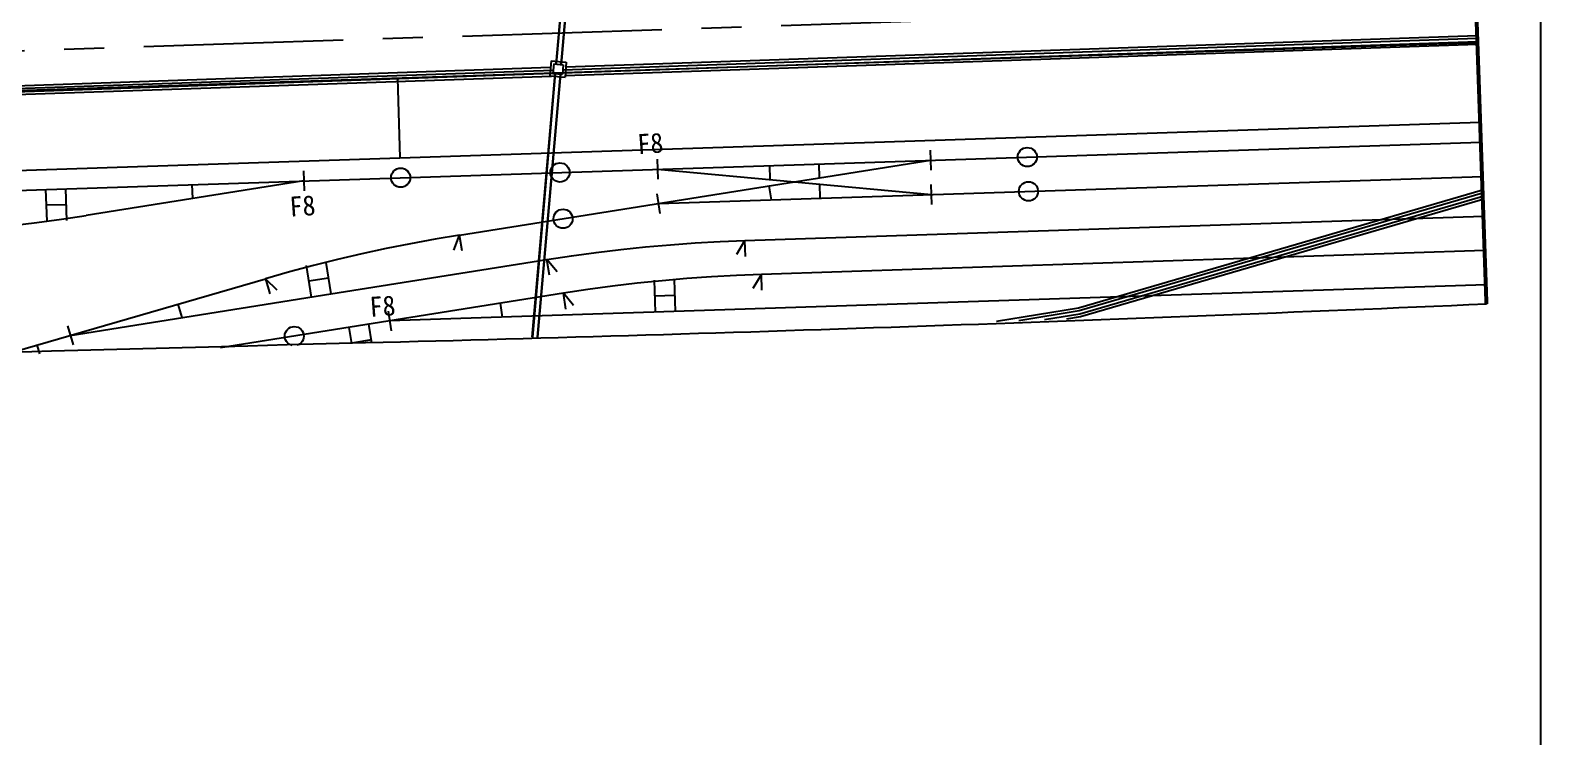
# Model space of a CAD drawing. Header units: millimetres. Extents: x 10470 to 11266, y 1103 to 1807.
# Drawn here: x 11076.4 to 11265.9, y 1363.4 to 1452 of the extents above; entities that cross this region are included whole.
import ezdxf
from ezdxf.xclip import XClip

# ---------------------------------------------------------------- set-up
doc = ezdxf.new("R2010")
doc.units = ezdxf.units.MM
doc.header["$LTSCALE"] = 10
doc.header["$MEASUREMENT"] = 0
doc.header["$XCLIPFRAME"] = 2
doc.linetypes.add('A-CENTR01', pattern=[2, 1.25, -0.25, 0.25, -0.25])
doc.linetypes.add('CENTERX2', pattern=[4, 2.5, -0.5, 0.5, -0.5])
doc.layers.add('TN-MACL', color=6, linetype='A-CENTR01')
doc.layers.add('TZ-BASE', color=253, linetype='Continuous')
doc.layers.add('TX-PAPR', color=2, linetype='Continuous', plot=False)
doc.styles.get("Standard").update_dxf_attribs({"font": 'GulimChe.ttf'})

# ---------------------------------------------------------------- blocks, each defined once
blk = doc.blocks.new('JD-FGFJ5DTHFDFHDFHDFHDFH')
at = {"layer": 'TZ-BASE'}
for p, q in [((602.2762905809213, -34.30497795785777), (601.3557405225292, -44.85512004775228)), ((602.3266326657904, -34.3032346611144), (601.4055512678169, -44.85946627217345)), ((602.9307376837241, -34.28231510083424), (602.0032804203802, -44.91161855182145)), ((602.9810797686223, -34.28057180397445), (602.0530911654932, -44.9159647761262)), ((269.5028934190632, -56.88403614750132), (716.9814394910354, -42.14961058396148)), ((581.4838094849838, -46.61123172956286), (581.812907816493, -56.60581497696694)), ((601.2514311384002, -46.05057793168817), (597.7196447480528, -86.5272993366234)), ((601.3012418835424, -46.05492415605113), (597.7694554931659, -86.53164556086995)), ((601.8989710361056, -46.10707643569913), (598.3671846457, -86.58379784040153)), ((601.948781781306, -46.1114226601203), (598.4169953909004, -86.58814406464808)), ((269.8319917505141, -66.87861939484719), (717.3274251721741, -52.14363777026301)), ((269.9142663333914, -69.37726520671276), (717.4139215924661, -54.64214456680929)), ((614.0865760806773, -56.79379576368956), (614.1688506634964, -59.29244157543872)), ((648.3331127573911, -55.66613713087281), (648.4153873402392, -58.16478294262197)), ((569.7106264624454, -58.25499235559255), (569.7929010452935, -60.75363816739991)), ((589.2894178375718, -66.31450562359532), (648.3742500502267, -56.91546003671829)), ((614.1277133733092, -58.04311866947683), (648.5157623313426, -61.21313083317364)), ((628.1601082525449, -57.58106461208081), (628.2180923998822, -59.34201971977018)), ((634.3418551695067, -57.37751409417251), (634.3998393168731, -59.13846920180367)), ((537.5325932239939, -64.56738532771124), (537.4009538913961, -60.56955202878453)), ((540.0312390358595, -64.48511074483395), (539.8995997032325, -60.48727744590724)), ((569.7517637538549, -59.50431526155444), (542.4397275260417, -63.84903562319232)), ((555.719368874561, -59.96636931895046), (555.7773530218983, -61.72732442658162)), ((628.4116819113551, -61.87511134386295), (628.1348827986512, -60.13508050981909)), ((634.4253833046823, -59.9142297829967), (634.4833674520778, -61.67518489068607)), ((648.5568996231887, -62.46245373907732), (648.4746250402532, -59.96380792732816)), ((539.965419369546, -62.4861940953997), (537.4667735576804, -62.56846867821878)), ((614.4656028777245, -63.57526748790406), (614.0728484339779, -61.10631144396029)), ((588.5739436806471, -68.18215032492299, -4.939688214022907e-09), (589.28941783763, -66.31450562359532, -4.939699316253154e-09)), ((589.6036213926272, -68.28967045876198, -4.939688214022907e-09), (589.28941783763, -66.31450562359532, -4.939699316253154e-09)), ((624.0604438651935, -68.704964559176), (625.0850568749884, -66.98735919693718)), ((625.1508765412145, -68.98627584637143), (625.0850568749593, -66.98735919687897)), ((570.056676700653, -70.11478295654524), (570.6850838106475, -74.06511262682034)), ((572.5256327445677, -69.72202851279872), (573.1540398545912, -73.67235818313202)), ((600.5608715596027, -71.33770546398591), (600.2466680046055, -69.36254062881926)), ((601.5142597117228, -70.90954136056826), (600.2466680046055, -69.36254062881926)), ((470.9426595327968, -99.05760346783791), (564.9400766258477, -71.76396716810996)), ((564.9400766258186, -71.76396716810996, -4.939699316253154e-09), (565.4977735929133, -73.68463738780702, -4.939674447257402e-09)), ((564.9400766258477, -71.76396716816816, -4.939699316253154e-09), (566.3833914768184, -73.14846788707655, -4.939674447257402e-09)), ((572.839836299594, -71.69719334796537), (570.3708802556212, -72.08994779165369)), ((613.7172454618267, -71.96416778804269), (613.8488847944536, -75.9620010870276)), ((616.2158912736049, -71.8818932052236), (616.3475306062319, -75.8797265040921)), ((626.1258162448357, -72.93928712670458), (627.1504292545724, -71.22168176446576)), ((627.216248920944, -73.2205984139), (627.1504292545433, -71.22168176452396)), ((603.5796320915979, -75.14386392798042), (602.3120403845096, -73.59686319623142)), ((602.6262439395068, -75.57202803133987), (602.3120403844805, -73.59686319617322)), ((616.2817109399475, -73.88080985465785), (613.7830651281402, -73.96308443753514)), ((553.9348197254003, -74.95951751980465), (554.4261255149031, -76.65154106373666)), ((594.694441128464, -76.5927122728317), (594.417642015731, -74.85268143878784)), ((540.1031541786215, -77.67413134151138), (540.8002753875044, -80.0749691160745)), ((578.5540722989244, -81.42650746525032), (577.9256651889009, -77.47617779497523)), ((580.7483620948042, -78.2928684168146), (580.3556076510868, -75.82391237292904)), ((576.0851162549516, -81.81926190905506), (575.4567091449571, -77.86893223866355)), ((578.2398687439272, -79.45134263008367), (575.7709126999544, -79.8440970738884)), ((537.4227912425413, -83.91925877495669), (536.3073973082937, -80.07791833556257)), ((560.5894167357474, -82.01804170192918), (560.3126176230144, -80.2780108678271))]:
    blk.add_line(p, q, dxfattribs=at)
at = {"layer": 'TZ-BASE', "linetype": 'CENTERX2'}
blk.add_line((269.8380734156817, -51.87028960726457), (716.8084466504806, -37.15259699086891), dxfattribs=at)
at = {"layer": 'TZ-BASE', "linetype": 'Continuous'}
for p, q in [((602.2479284696747, -45.56262319075176), (716.9634257755242, -41.6292723948136)), ((602.6310953617503, -45.19927953189472), (716.9513162932999, -41.27948192349868)), ((602.2127646587032, -45.96406394586666), (716.9772651837557, -42.02903293352574)), ((602.5343948816299, -46.30324160819873), (716.98937466598, -42.37882340484066)), ((450.414312350098, -50.4703418420977), (600.7176497048349, -45.26548566290876)), ((600.7884269052302, -44.45429205353139), (600.6232780196588, -46.34710103622638)), ((600.7884269052302, -44.45429205353139), (602.6812358880416, -44.61944093886996)), ((601.1066800810513, -44.83338955556974), (601.0023755216971, -46.02884786040522)), ((601.1066800810513, -44.83338955556974), (602.3021383859741, -44.93769411480753)), ((602.3021383859741, -44.93769411480753), (602.1978338266199, -46.13315241975943)), ((602.6812358880416, -44.61944093886996), (602.516087002441, -46.51224992185598)), ((449.9962390134169, -51.23526886245236), (601.0043684523262, -46.00600642932113)), ((450.0312676763278, -50.83381609269418), (601.039395477681, -45.6045537161408)), ((450.3179835272895, -51.57433695910731), (600.8063435335062, -46.36307362827938)), ((600.6232780196588, -46.34710103622638), (602.516087002441, -46.51224992185598)), ((601.0023755216971, -46.02884786040522), (602.1978338266199, -46.13315241975943))]:
    blk.add_line(p, q, dxfattribs=at)
for points in [[(599.0280353936832, -86.33100786525756), (666.9530471207108, -75.43143529444933), (717.6217225515866, -60.64461388380732)], [(598.6042019983579, -87.15861268696608), (667.1181592069333, -76.16453510482097), (717.6484995216888, -61.41808452754049)], [(598.640193722531, -86.74772022338584), (667.0300994275894, -75.77354853926226), (717.6342184709501, -61.00556685077026)], [(598.929058152251, -87.46096214011777), (667.1952115137537, -76.50664834945928), (717.6609954411106, -61.77903749444522)]]:
    blk.add_lwpolyline(points, dxfattribs=at)
at = {"layer": 'TZ-BASE'}
for points in [[(614.2692256559676, -62.34078946593218), (717.5626954353356, -58.93957625690382)], [(540.4517147829465, -78.87455022876384), (573.1540398545912, -73.67235818313202)], [(546.446960480418, -82.48371982394019), (718.1820098044991, -76.82888492033817)]]:
    blk.add_lwpolyline(points, dxfattribs=at)
blk.add_lwpolyline([(573.1540398545912, -73.67235818313202), (600.2466680046055, -69.36254062881926, -0.03122001807056958), (625.085056874901, -66.98735919705359), (717.7356882758613, -63.93658985005459)], format="xyb", dxfattribs=at)
for points, elevation in [([(717.8844621187891, -68.23402154020732), (627.1504292544851, -71.22168176446576, 0.03122001807020035), (602.3120403844514, -73.59686319617322), (505.6971871578717, -88.96607684832998)], 2.372686491725062e-10), ([(718.355002645083, -81.82589851354714), (555.4537721321685, -87.18985635304125, 0.03122001807033765), (530.6153832621349, -89.56503778480692), (435.0932982515951, -104.7604170044651)], 1.549563144465082e-09)]:
    blk.add_lwpolyline(points, format="xyb", dxfattribs=dict(at, elevation=elevation))
at = {"layer": 'TZ-BASE', "elevation": 1.548716710431108e-10}
blk.add_lwpolyline([(718.0332359616295, -72.53145323024364), (580.5519848733384, -77.05839039484272)], dxfattribs=at)
at = {"layer": 'TZ-BASE'}
for centre in [(660.517668694345, -56.51560556393815), (581.8951823993993, -59.10446078865789), (601.8843488940911, -58.44626412575599), (660.6591809772654, -60.81327636045171), (602.2700992823229, -64.24957606254611), (568.5528584994026, -78.96717699163128)]:
    blk.add_circle(centre, 1.199951999999999, dxfattribs=at)
for centre, radius, start, end in [((511.0193720263778, 133.6674478921923), 200.0000000000144, 271.8859350797653, 279.0387128560167), ((620.7097733363335, -263.8309891390963, -1.89476983200012), 199.9999999999999, 99.03871285601667, 106.1914906339749)]:
    blk.add_arc(centre, radius, start, end, dxfattribs=at)
for p in [(611.6969429059536, -56.16147064510733), (568.0601765996253, -63.9993227639934), (578.1030816563289, -76.56166434189072)]:
    blk.add_text('F8', height=2.499999999999999, rotation=4.184079742634419, dxfattribs=at).set_placement(p)

msp = doc.modelspace()

# ---------------------------------------------------------------- linework, layer by layer
at = {"layer": 'TN-MACL', "const_width": 0.5}
msp.add_lwpolyline([(11259.06894187502, 1417.609332286474), (11253.87893140367, 1567.526246712847)], dxfattribs=at)
at = {"layer": 'TX-PAPR'}
msp.add_lwpolyline([(10469.88866768615, 1103.050959204802), (11265.88866797676, 1103.05095920486), (11265.88866797664, 1619.050959393162), (10469.88866768615, 1619.050959393162)], close=True, dxfattribs=at)
at = {"layer": 'TX-PAPR', "flags": 128}
msp.add_lwpolyline([(11259.06894187505, 1417.609332286474, -0.004682518031118363), (11118.45152534243, 1412.740018417955, 0.004124412581401395), (10803.21697875358, 1402.176315077826, -0.05072775357634651), (10528.81608225124, 1418.555992212741), (10553.08728943318, 1566.579530424277, 0.0506800824040953), (10796.95676887485, 1552.045624051605, -0.004124412581401545), (11114.66453264364, 1562.692206418969, 0.004730266588331758), (11253.87893140367, 1567.526246712847), (11259.06894187505, 1417.609332286474)], format="xyb", dxfattribs=at)

# ---------------------------------------------------------------- block references
at = {"layer": 'TZ-BASE'}
ref = msp.add_blockref('JD-FGFJ5DTHFDFHDFHDFHDFH', (10540.9516858422, 1492.567761318422), dxfattribs=at)
XClip(ref).set_block_clipping_path([(718.117256032885, -74.95842903194716), (577.499839500204, -79.82774290052475), (262.26529291138286, -90.39144624059554), (-12.135603591013933, -74.01176910568029), (12.135603590984829, 74.01176910591312), (256.00508303262177, 59.47786273312522), (573.7128468014416, 70.12444510054775), (712.92724556147, 74.95848539448343)])

doc.saveas('drawing.dxf')
